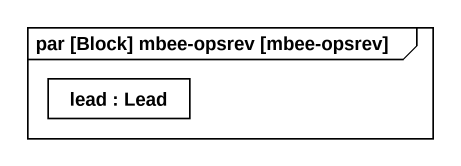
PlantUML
@startuml
mainframe par [Block] mbee-opsrev [mbee-opsrev]
rectangle "lead : Lead" as lead
@enduml
